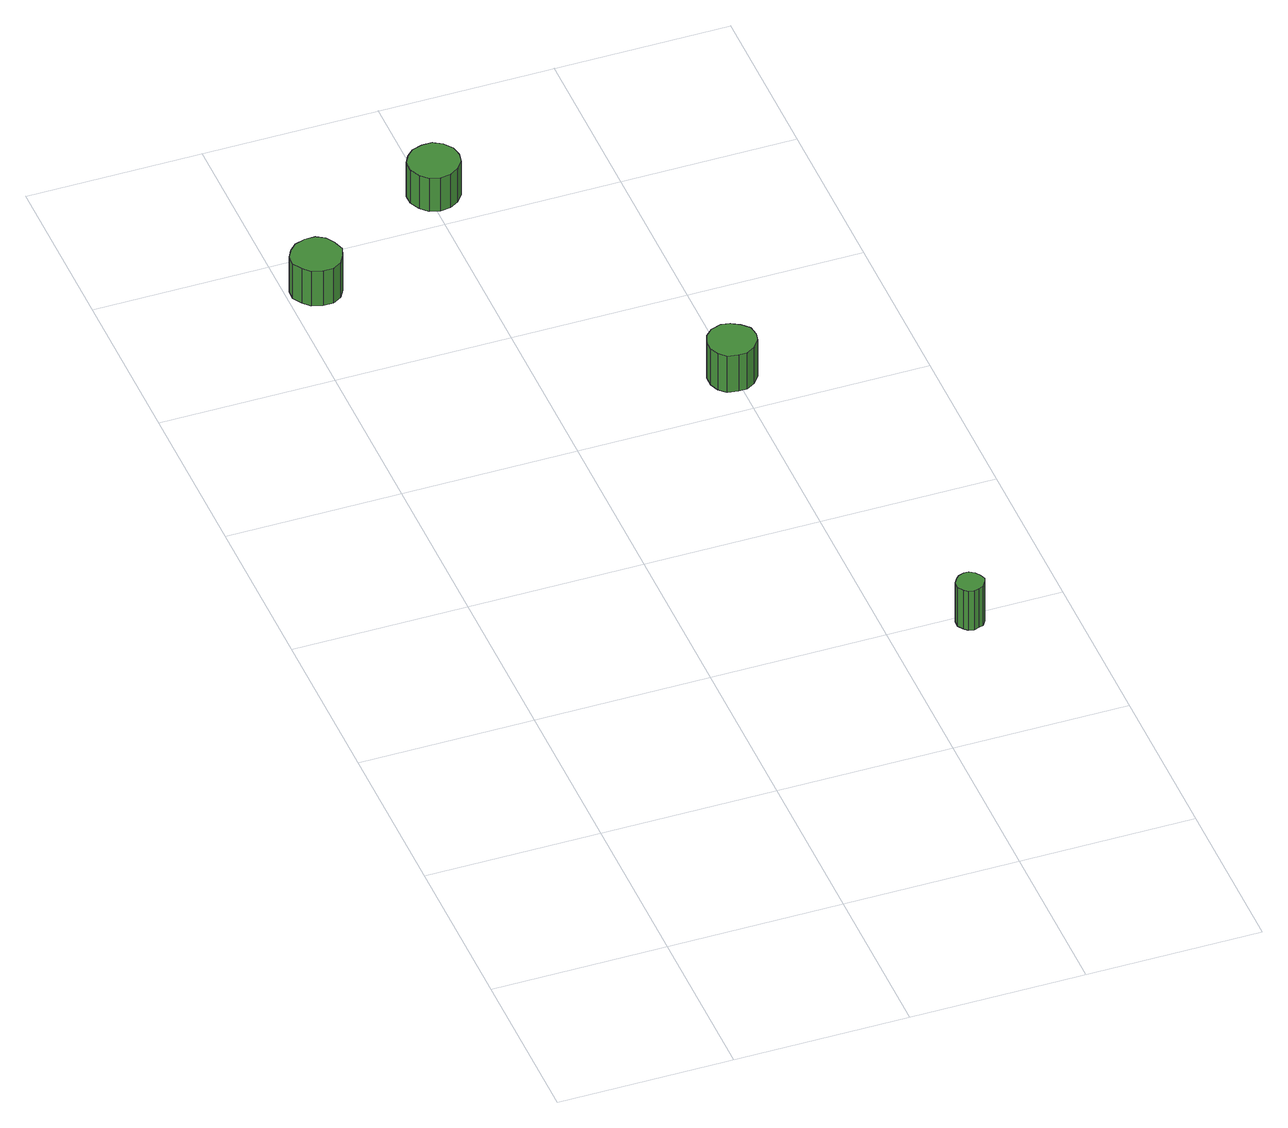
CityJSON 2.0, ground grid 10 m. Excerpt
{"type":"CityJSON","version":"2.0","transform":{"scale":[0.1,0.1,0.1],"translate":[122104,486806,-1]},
"CityObjects":{
"tree1":{"type":"SolitaryVegetationObject","attributes":{"function":"something"}},
"tree2":{"type":"SolitaryVegetationObject","attributes":{"function":"something"}},
"tree3":{"type":"SolitaryVegetationObject","attributes":{"function":"something"}},
"tree4":{"type":"SolitaryVegetationObject","attributes":{"function":"something"}},
"tree5":{"type":"SolitaryVegetationObject","attributes":{"function":"something"}},
"tree6":{"type":"SolitaryVegetationObject","attributes":{"function":"something"}},
"tree7":{"type":"SolitaryVegetationObject","attributes":{"function":"something"}},
"tree8":{"type":"SolitaryVegetationObject","attributes":{"function":"something"}},
"tree9":{"type":"SolitaryVegetationObject","attributes":{"function":"something"},"geometry":[{"type":"MultiSurface","lod":"1","boundaries":[[[0,1,2,3,4,5,6,7,8,9,10,11,12,13,14]],[[15,16,17,18,19,20,21,22,23,24,25,26,27,28,29]],[[0,29,28,1]],[[1,28,27,2]],[[2,27,26,3]],[[3,26,25,4]],[[4,25,24,5]],[[5,24,23,6]],[[6,23,22,7]],[[7,22,21,8]],[[8,21,20,9]],[[9,20,19,10]],[[10,19,18,11]],[[11,18,17,12]],[[12,17,16,13]],[[13,16,15,14]],[[14,15,29,0]]]}]},
"tree10":{"type":"SolitaryVegetationObject","attributes":{"function":"something"}},
"tree11":{"type":"SolitaryVegetationObject","attributes":{"function":"something"}},
"tree12":{"type":"SolitaryVegetationObject","attributes":{"function":"something"},"geometry":[{"type":"MultiSurface","lod":"1","boundaries":[[[30,31,32,33,34,35,36,37,38,39,40,41,42,43,44]],[[45,46,47,48,49,50,51,52,53,54,55,56,57,58,59]],[[30,59,58,31]],[[31,58,57,32]],[[32,57,56,33]],[[33,56,55,34]],[[34,55,54,35]],[[35,54,53,36]],[[36,53,52,37]],[[37,52,51,38]],[[38,51,50,39]],[[39,50,49,40]],[[40,49,48,41]],[[41,48,47,42]],[[42,47,46,43]],[[43,46,45,44]],[[44,45,59,30]]]}]},
"tree13":{"type":"SolitaryVegetationObject","attributes":{"function":"something"},"geometry":[{"type":"MultiSurface","lod":"1","boundaries":[[[60,61,62,63,64,65,66,67,68,69,70,71,72,73,74]],[[75,76,77,78,79,80,81,82,83,84,85,86,87,88,89]],[[60,89,88,61]],[[61,88,87,62]],[[62,87,86,63]],[[63,86,85,64]],[[64,85,84,65]],[[65,84,83,66]],[[66,83,82,67]],[[67,82,81,68]],[[68,81,80,69]],[[69,80,79,70]],[[70,79,78,71]],[[71,78,77,72]],[[72,77,76,73]],[[73,76,75,74]],[[74,75,89,60]]]}]},
"tree14":{"type":"SolitaryVegetationObject","attributes":{"function":"something"},"geometry":[{"type":"MultiSurface","lod":"1","boundaries":[[[90,91,92,93,94,95,96,97,98,99,100,101,102,103,104]],[[105,106,107,108,109,110,111,112,113,114,115,116,117,118,119]],[[90,119,118,91]],[[91,118,117,92]],[[92,117,116,93]],[[93,116,115,94]],[[94,115,114,95]],[[95,114,113,96]],[[96,113,112,97]],[[97,112,111,98]],[[98,111,110,99]],[[99,110,109,100]],[[100,109,108,101]],[[101,108,107,102]],[[102,107,106,103]],[[103,106,105,104]],[[104,105,119,90]]]}]}
},
"vertices":[
[32,574,33],[30,580,33],[27,585,33],[22,588,33],[16,588,33],[10,586,33],[6,582,33],[3,577,33],[3,571,33],[6,566,33],[10,562,33],[16,560,33],[22,560,33],[27,563,33],[30,568,33],[30,568,9],[27,563,9],[22,560,9],[16,560,9],[10,562,9],[6,566,9],[3,571,9],[3,577,9],[6,582,9],[10,586,9],[16,588,9],[22,588,9],[27,585,9],[30,580,9],[32,574,9],
[118,626,32],[117,632,32],[113,637,32],[108,640,32],[102,640,32],[96,638,32],[92,634,32],[89,629,32],[89,623,32],[92,617,32],[96,613,32],[102,611,32],[108,612,32],[113,615,32],[117,620,32],[117,620,9],[113,615,9],[108,612,9],[102,611,9],[96,613,9],[92,617,9],[89,623,9],[89,629,9],[92,634,9],[96,638,9],[102,640,9],[108,640,9],[113,637,9],[117,632,9],[118,626,9],
[253,193,38],[252,196,38],[250,199,38],[247,201,38],[244,201,38],[241,200,38],[239,198,38],[237,195,38],[237,191,38],[239,188,38],[241,186,38],[244,185,38],[247,186,38],[250,187,38],[252,190,38],[252,190,11],[250,187,11],[247,186,11],[244,185,11],[241,186,11],[239,188,11],[237,191,11],[237,195,11],[239,198,11],[241,200,11],[244,201,11],[247,201,11],[250,199,11],[252,196,11],[253,193,11],
[212,428,35],[211,434,35],[207,438,35],[202,441,35],[197,442,35],[191,440,35],[187,436,35],[185,431,35],[185,425,35],[187,420,35],[191,416,35],[197,415,35],[202,415,35],[207,418,35],[211,423,35],[211,423,10],[207,418,10],[202,415,10],[197,415,10],[191,416,10],[187,420,10],[185,425,10],[185,431,10],[187,436,10],[191,440,10],[197,442,10],[202,441,10],[207,438,10],[211,434,10],[212,428,10]
]}
